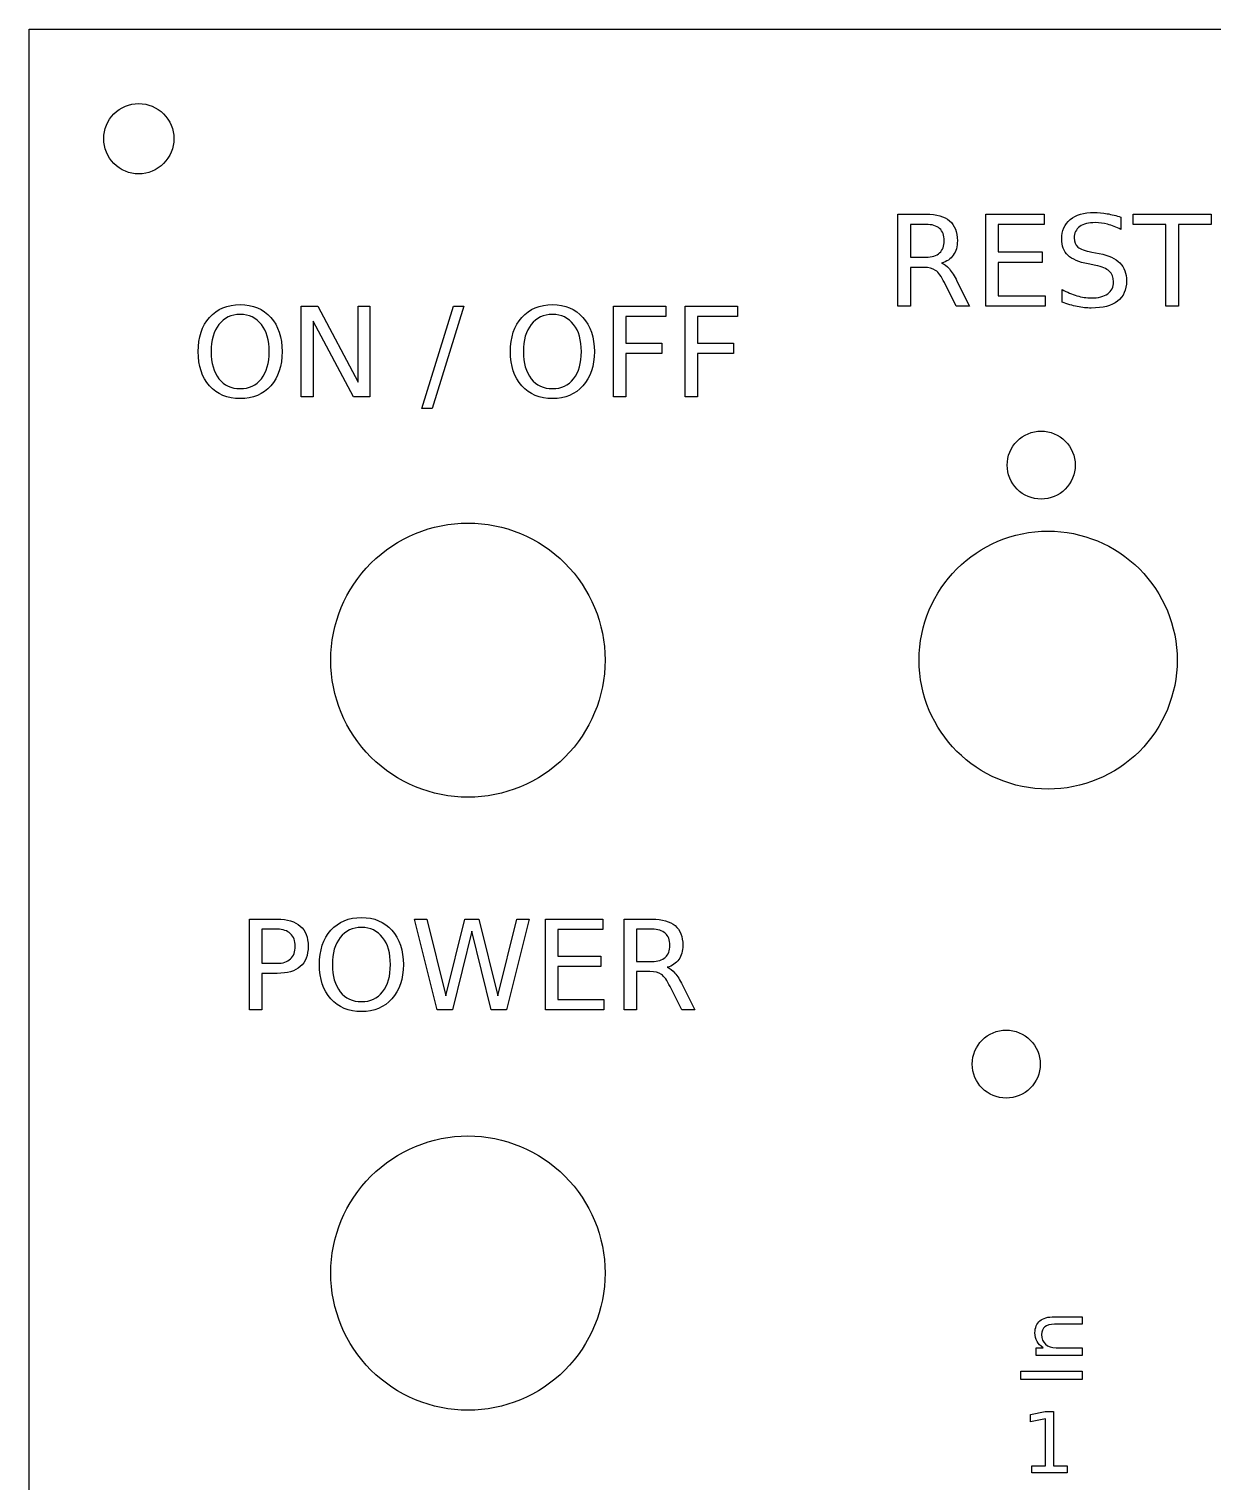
# Model space of a CAD drawing. Extents: x 30 to 245, y 40 to 174.
# Drawn here: x 30 to 83.9, y 108.3 to 174.5 of the extents above; entities that cross this region are included whole.
import ezdxf

# ---------------------------------------------------------------- set-up
doc = ezdxf.new("R2010")
doc.units = 0
doc.layers.add('Calque_1', color=7, linetype='CONTINUOUS')

msp = doc.modelspace()

# ---------------------------------------------------------------- linework, layer by layer
at = {"layer": 'Calque_1', "color": 1}
for points in [[(30, 174.5), (245, 174.5), (245, 39.5), (30, 39.5)], [(36.6, 169.5)], [(77.672498, 154.625)], [(56.25, 145.735)], [(82.320003, 145.735)], [(76.079999, 127.32001)], [(56.25, 117.795)]]:
    msp.add_lwpolyline(points, close=True, dxfattribs=at)
at = {"layer": 'Calque_1', "color": 7}
for points in [[(70.77844, 163.63769), (70.15969, 163.63769), (70.15969, 161.86301), (69.591565, 161.86301), (69.591565, 166.06207), (70.874065, 166.06207)], [(70.15969, 165.59519), (70.15969, 164.10457), (70.874065, 164.10457)], [(70.874065, 165.59519), (70.15969, 165.59519)], [(79.758753, 165.92426), (79.758753, 165.37019)], [(78.42844, 164.33515), (78.771565, 164.26485)], [(78.605628, 163.72489), (78.25969, 163.79239)], [(72.28594, 163.01051), (72.862502, 161.86301), (72.25219, 161.86301), (71.715002, 162.94019)], [(77.072815, 162.0486), (77.072815, 162.6336)], [(40.04829, 133.92793), (41.310593, 133.92793)], [(41.310593, 131.45592), (40.607468, 131.45592), (40.607468, 129.795), (40.04829, 129.795), (40.04829, 133.92793)], [(58.290784, 131.54174), (57.681778, 131.54174), (57.681778, 129.795), (57.1226, 129.795), (57.1226, 133.92793), (58.384903, 133.92793)], [(40.607468, 133.46841), (40.607468, 131.91545), (41.310593, 131.91545)], [(41.310593, 133.46841), (40.607468, 133.46841)], [(57.681778, 133.46841), (57.681778, 132.00126), (58.384903, 132.00126)], [(58.384903, 133.46841), (57.681778, 133.46841)], [(59.774544, 130.92443), (60.342027, 129.795), (59.741325, 129.795), (59.212597, 130.85522)], [(76.722498, 115.805), (77.989998, 115.805), (77.989998, 115.46), (76.733748, 115.46)], [(76.803123, 114.39313), (77.989998, 114.39313), (77.989998, 114.04625), (75.889998, 114.04625), (75.889998, 114.39313), (76.216248, 114.39313)]]:
    msp.add_lwpolyline(points, dxfattribs=at)
for points in [[(73.596565, 166.06207), (76.251565, 166.06207), (76.251565, 165.58394), (74.16469, 165.58394), (74.16469, 164.34082), (76.164377, 164.34082), (76.164377, 163.86269), (74.16469, 163.86269), (74.16469, 162.34113), (76.30219, 162.34113), (76.30219, 161.86301), (73.596565, 161.86301)], [(79.758753, 165.92431)], [(80.315628, 166.06207), (83.867815, 166.06207), (83.867815, 165.58394), (82.37719, 165.58394), (82.37719, 161.86301), (81.806253, 161.86301), (81.806253, 165.58394), (80.315628, 165.58394)], [(71.582815, 163.83176)], [(39.621985, 161.94268)], [(42.406803, 161.86794), (43.159756, 161.86794), (44.99231, 158.41044), (44.99231, 161.86794), (45.534879, 161.86794), (45.534879, 157.735), (44.781926, 157.735), (42.949372, 161.19249), (42.949372, 157.735), (42.406803, 157.735)], [(49.33563, 161.86794), (49.806226, 161.86794), (48.366757, 157.20904), (47.896162, 157.20904)], [(53.850578, 161.94268)], [(56.635396, 161.86794), (59.010519, 161.86794), (59.010519, 161.39734), (57.194574, 161.39734), (57.194574, 160.17933), (58.833353, 160.17933), (58.833353, 159.70873), (57.194574, 159.70873), (57.194574, 157.735), (56.635396, 157.735)], [(59.901883, 161.86794), (62.277006, 161.86794), (62.277006, 161.39734), (60.461061, 161.39734), (60.461061, 160.17933), (62.09984, 160.17933), (62.09984, 159.70873), (60.461061, 159.70873), (60.461061, 157.735), (59.901883, 157.735)], [(39.621985, 161.48869)], [(53.850578, 161.48869)], [(45.14733, 134.00268)], [(47.563976, 133.92793), (48.128691, 133.92793), (48.997908, 130.43445), (49.864357, 133.92793), (50.492741, 133.92793), (51.361958, 130.43445), (52.228408, 133.92793), (52.795891, 133.92793), (51.757812, 129.795), (51.054687, 129.795), (50.182701, 133.3826), (49.302411, 129.795), (48.599286, 129.795)], [(53.535002, 133.92793), (56.148191, 133.92793), (56.148191, 133.45734), (54.09418, 133.45734), (54.09418, 132.23379), (56.062377, 132.23379), (56.062377, 131.76319), (54.09418, 131.76319), (54.09418, 130.26559), (56.198019, 130.26559), (56.198019, 129.795), (53.535002, 129.795)], [(45.14733, 133.54869)], [(59.082492, 131.73274)], [(76.722498, 115.805)], [(75.190623, 112.94188), (75.190623, 113.32063), (77.989998, 113.32063), (77.989998, 112.94188)], [(75.693752, 109.00875), (76.312502, 109.00875), (76.312502, 111.14438), (75.639377, 111.00938), (75.639377, 111.35438), (76.308752, 111.48938), (76.687502, 111.48938), (76.687502, 109.00875), (77.306252, 109.00875), (77.306252, 108.69), (75.693752, 108.69)]]:
    msp.add_lwpolyline(points, close=True, dxfattribs=at)
at = {"layer": 'Calque_1', "color": 1}
for points in [[(33.868629, 170.631371), (34.168687, 170.931429), (34.575654, 171.1), (35, 171.1)], [(35, 171.1), (35.424346, 171.1), (35.831313, 170.931429), (36.131371, 170.631371)], [(33.4, 169.5), (33.4, 169.924346), (33.568571, 170.331313), (33.868629, 170.631371)], [(36.131371, 170.631371), (36.431429, 170.331313), (36.6, 169.924346), (36.6, 169.5)], [(33.868629, 168.368629), (33.568571, 168.668687), (33.4, 169.075654), (33.4, 169.5)], [(36.6, 169.5), (36.6, 169.075654), (36.431429, 168.668687), (36.131371, 168.368629)], [(35, 167.9), (34.575654, 167.9), (34.168687, 168.068571), (33.868629, 168.368629)], [(36.131371, 168.368629), (35.831313, 168.068571), (35.424346, 167.9), (35, 167.9)], [(74.572498, 154.625), (74.572498, 155.036086), (74.735801, 155.430334), (75.026482, 155.721016)], [(75.026482, 155.721016), (75.317164, 156.011697), (75.711412, 156.175), (76.122498, 156.175)], [(76.122498, 156.175), (76.533584, 156.175), (76.927832, 156.011697), (77.218514, 155.721016)], [(77.218514, 155.721016), (77.509195, 155.430334), (77.672498, 155.036086), (77.672498, 154.625)], [(75.026482, 153.528984), (74.735801, 153.819666), (74.572498, 154.213914), (74.572498, 154.625)], [(77.672498, 154.625), (77.672498, 154.213914), (77.509195, 153.819666), (77.218514, 153.528984)], [(76.122498, 153.075), (75.711412, 153.075), (75.317164, 153.238303), (75.026482, 153.528984)], [(77.218514, 153.528984), (76.927832, 153.238303), (76.533584, 153.075), (76.122498, 153.075)], [(45.580583, 150.154417), (46.752685, 151.32652), (48.342397, 151.985), (50, 151.985)], [(50, 151.985), (51.657603, 151.985), (53.247315, 151.32652), (54.419417, 150.154417)], [(70.560002, 145.735), (70.560002, 148.982434), (73.192568, 151.615), (76.440002, 151.615)], [(76.440002, 151.615), (77.999475, 151.615), (79.495076, 150.995502), (80.59779, 149.892788)], [(43.75, 145.735), (43.75, 147.392603), (44.40848, 148.982315), (45.580583, 150.154417)], [(54.419417, 150.154417), (55.59152, 148.982315), (56.25, 147.392603), (56.25, 145.735)], [(80.59779, 149.892788), (81.700505, 148.790074), (82.320003, 147.294473), (82.320003, 145.735)], [(45.580583, 141.315583), (44.40848, 142.487685), (43.75, 144.077397), (43.75, 145.735)], [(56.25, 145.735), (56.25, 144.077397), (55.59152, 142.487685), (54.419417, 141.315583)], [(76.440002, 139.855), (73.192568, 139.855), (70.560002, 142.487566), (70.560002, 145.735)], [(82.320003, 145.735), (82.320003, 144.175527), (81.700505, 142.679926), (80.597791, 141.577212)], [(50, 139.485), (48.342397, 139.485), (46.752685, 140.14348), (45.580583, 141.315583)], [(54.419417, 141.315583), (53.247315, 140.14348), (51.657603, 139.485), (50, 139.485)], [(80.597791, 141.577212), (79.495076, 140.474498), (77.999475, 139.855), (76.440002, 139.855)], [(72.979999, 127.32001), (72.979999, 128.176051), (73.673958, 128.87001), (74.529999, 128.87001)], [(74.529999, 128.87001), (74.941085, 128.87001), (75.335333, 128.706707), (75.626015, 128.416026)], [(75.626015, 128.416026), (75.916696, 128.125344), (76.079999, 127.731096), (76.079999, 127.32001)], [(74.529999, 125.77001), (73.673958, 125.77001), (72.979999, 126.463969), (72.979999, 127.32001)], [(76.079999, 127.32001), (76.079999, 126.908924), (75.916696, 126.514676), (75.626015, 126.223994)], [(75.626015, 126.223994), (75.335333, 125.933313), (74.941085, 125.77001), (74.529999, 125.77001)], [(45.580583, 122.214417), (46.752685, 123.38652), (48.342397, 124.045), (50, 124.045)], [(50, 124.045), (51.657603, 124.045), (53.247315, 123.38652), (54.419417, 122.214417)], [(43.75, 117.795), (43.75, 119.452603), (44.40848, 121.042315), (45.580583, 122.214417)], [(54.419417, 122.214417), (55.59152, 121.042315), (56.25, 119.452603), (56.25, 117.795)], [(45.580583, 113.375583), (44.40848, 114.547685), (43.75, 116.137397), (43.75, 117.795)], [(56.25, 117.795), (56.25, 116.137397), (55.59152, 114.547685), (54.419417, 113.375583)], [(50, 111.545), (48.342397, 111.545), (46.752685, 112.20348), (45.580583, 113.375583)], [(54.419417, 113.375583), (53.247315, 112.20348), (51.657603, 111.545), (50, 111.545)]]:
    msp.add_open_spline(points, degree=3, dxfattribs=at)
at = {"layer": 'Calque_1', "color": 7}
for points in [[(70.874065, 166.06207), (71.354065, 166.06207), (71.71219, 165.961757), (71.94844, 165.76113)], [(71.492815, 165.40676), (71.354065, 165.53238), (71.147815, 165.59519), (70.874065, 165.59519)], [(71.94844, 165.76113), (72.18469, 165.560503), (72.302815, 165.25769), (72.302815, 164.85269)], [(77.05594, 164.93989), (77.05594, 165.311143), (77.186253, 165.603643), (77.446878, 165.81739)], [(77.446878, 165.81739), (77.709378, 166.031143), (78.070315, 166.13802), (78.52969, 166.13802)], [(78.594378, 165.67672), (78.285003, 165.67672), (78.04594, 165.61672), (77.87719, 165.49672)], [(78.52969, 166.13802), (78.726565, 166.13802), (78.92719, 166.12022), (79.131565, 166.08462)], [(79.14844, 165.60082), (78.95719, 165.65142), (78.772503, 165.67672), (78.594378, 165.67672)], [(79.131565, 166.08462), (79.33594, 166.04902), (79.545003, 165.995583), (79.758753, 165.92431)], [(79.758753, 165.37019), (79.543128, 165.473317), (79.33969, 165.550193), (79.14844, 165.60082)], [(71.703752, 164.85269), (71.703752, 165.098317), (71.63344, 165.283007), (71.492815, 165.40676)], [(77.340003, 164.18895), (77.150628, 164.36895), (77.05594, 164.619263), (77.05594, 164.93989)], [(77.87719, 165.49672), (77.710315, 165.37672), (77.626878, 165.206093), (77.626878, 164.98484)], [(77.626878, 164.98484), (77.626878, 164.799213), (77.68219, 164.65859), (77.792815, 164.56297)], [(70.874065, 164.10457), (71.147815, 164.10457), (71.354065, 164.167383), (71.492815, 164.29301)], [(71.492815, 164.29301), (71.63344, 164.42051), (71.703752, 164.60707), (71.703752, 164.85269)], [(72.302815, 164.85269), (72.302815, 164.588317), (72.24094, 164.368943), (72.11719, 164.19457)], [(77.792815, 164.56297), (77.905315, 164.469217), (78.11719, 164.393277), (78.42844, 164.33515)], [(78.771565, 164.26485), (79.195315, 164.184223), (79.507503, 164.041723), (79.708128, 163.83735)], [(71.310002, 163.49988), (71.180627, 163.591753), (71.00344, 163.63769), (70.77844, 163.63769)], [(72.11719, 164.19457), (71.995315, 164.020197), (71.81719, 163.89926), (71.582815, 163.83176)], [(71.582815, 163.83176), (71.70469, 163.790493), (71.822815, 163.702367), (71.93719, 163.56738)], [(78.25969, 163.79239), (77.83594, 163.876763), (77.529378, 164.00895), (77.340003, 164.18895)], [(79.22719, 163.46333), (79.101565, 163.579577), (78.894378, 163.666763), (78.605628, 163.72489)], [(79.708128, 163.83735), (79.910628, 163.63485), (80.011878, 163.362977), (80.011878, 163.02173)], [(71.715002, 162.94019), (71.576252, 163.221443), (71.441252, 163.408007), (71.310002, 163.49988)], [(71.93719, 163.56738), (72.05344, 163.43238), (72.16969, 163.246757), (72.28594, 163.01051)], [(79.154065, 162.43395), (79.330315, 162.56145), (79.41844, 162.743327), (79.41844, 162.97958)], [(79.41844, 162.97958), (79.41844, 163.185827), (79.35469, 163.347077), (79.22719, 163.46333)], [(80.011878, 163.02173), (80.011878, 162.61485), (79.875003, 162.30641), (79.601253, 162.09641)], [(77.072815, 162.6336), (77.30344, 162.504227), (77.529378, 162.406727), (77.750628, 162.3411)], [(77.750628, 162.3411), (77.971878, 162.2755), (78.189378, 162.2427), (78.403128, 162.2427)], [(78.403128, 162.2427), (78.727503, 162.2427), (78.977815, 162.30645), (79.154065, 162.43395)], [(38.226808, 161.35859), (38.575603, 161.747983), (39.040662, 161.94268), (39.621985, 161.94268)], [(39.621985, 161.94268), (40.201464, 161.94268), (40.664677, 161.747983), (41.011626, 161.35859)], [(52.455401, 161.35859), (52.804196, 161.747983), (53.269255, 161.94268), (53.850578, 161.94268)], [(53.850578, 161.94268), (54.430057, 161.94268), (54.89327, 161.747983), (55.240219, 161.35859)], [(77.767503, 161.84891), (77.544378, 161.89391), (77.312815, 161.960473), (77.072815, 162.0486)], [(78.403128, 161.78141), (78.204378, 161.78141), (77.992503, 161.80391), (77.767503, 161.84891)], [(79.601253, 162.09641), (79.329378, 161.88641), (78.930003, 161.78141), (78.403128, 161.78141)], [(37.706385, 159.79732), (37.706385, 160.450613), (37.879859, 160.971037), (38.226808, 161.35859)], [(38.653112, 161.03471), (38.415046, 160.73205), (38.296013, 160.319587), (38.296013, 159.79732)], [(39.621985, 161.48869), (39.215982, 161.48869), (38.893024, 161.337363), (38.653112, 161.03471)], [(40.585322, 161.03471), (40.349101, 161.337363), (40.027989, 161.48869), (39.621985, 161.48869)], [(40.942421, 159.79732), (40.942421, 160.319587), (40.823388, 160.73205), (40.585322, 161.03471)], [(41.011626, 161.35859), (41.358575, 160.971037), (41.532049, 160.450613), (41.532049, 159.79732)], [(51.934978, 159.79732), (51.934978, 160.450613), (52.108452, 160.971037), (52.455401, 161.35859)], [(52.881705, 161.03471), (52.643639, 160.73205), (52.524606, 160.319587), (52.524606, 159.79732)], [(53.850578, 161.48869), (53.444574, 161.48869), (53.121616, 161.337363), (52.881705, 161.03471)], [(54.813915, 161.03471), (54.577694, 161.337363), (54.256582, 161.48869), (53.850578, 161.48869)], [(55.171014, 159.79732), (55.171014, 160.319587), (55.051981, 160.73205), (54.813915, 161.03471)], [(55.240219, 161.35859), (55.587168, 160.971037), (55.760642, 160.450613), (55.760642, 159.79732)], [(38.226808, 158.23605), (37.879859, 158.623597), (37.706385, 159.14402), (37.706385, 159.79732)], [(38.296013, 159.79732), (38.296013, 159.276893), (38.415046, 158.865353), (38.653112, 158.5627)], [(40.585322, 158.5627), (40.823388, 158.865353), (40.942421, 159.276893), (40.942421, 159.79732)], [(41.532049, 159.79732), (41.532049, 159.145867), (41.358575, 158.625443), (41.011626, 158.23605)], [(52.455401, 158.23605), (52.108452, 158.623597), (51.934978, 159.14402), (51.934978, 159.79732)], [(52.524606, 159.79732), (52.524606, 159.276893), (52.643639, 158.865353), (52.881705, 158.5627)], [(54.813915, 158.5627), (55.051981, 158.865353), (55.171014, 159.276893), (55.171014, 159.79732)], [(55.760642, 159.79732), (55.760642, 159.145867), (55.587168, 158.625443), (55.240219, 158.23605)], [(38.653112, 158.5627), (38.893024, 158.26004), (39.215982, 158.10871), (39.621985, 158.10871)], [(39.621985, 158.10871), (40.027989, 158.10871), (40.349101, 158.26004), (40.585322, 158.5627)], [(52.881705, 158.5627), (53.121616, 158.26004), (53.444574, 158.10871), (53.850578, 158.10871)], [(53.850578, 158.10871), (54.256582, 158.10871), (54.577694, 158.26004), (54.813915, 158.5627)], [(39.621985, 157.65472), (39.040662, 157.65472), (38.575603, 157.848497), (38.226808, 158.23605)], [(41.011626, 158.23605), (40.664677, 157.848497), (40.201464, 157.65472), (39.621985, 157.65472)], [(53.850578, 157.65472), (53.269255, 157.65472), (52.804196, 157.848497), (52.455401, 158.23605)], [(55.240219, 158.23605), (54.89327, 157.848497), (54.430057, 157.65472), (53.850578, 157.65472)], [(41.310593, 133.92793), (41.773806, 133.92793), (42.123523, 133.82274), (42.359744, 133.61236)], [(43.752153, 133.41858), (44.100947, 133.80798), (44.566006, 134.00268), (45.14733, 134.00268)], [(45.14733, 134.00268), (45.726809, 134.00268), (46.190022, 133.80798), (46.536971, 133.41858)], [(58.384903, 133.92793), (58.857344, 133.92793), (59.20983, 133.8292), (59.442359, 133.63174)], [(41.914062, 133.26633), (41.771961, 133.40105), (41.570804, 133.46841), (41.310593, 133.46841)], [(42.127214, 132.69331), (42.127214, 132.940603), (42.056163, 133.13161), (41.914062, 133.26633)], [(42.359744, 133.61236), (42.59781, 133.40382), (42.716843, 133.09747), (42.716843, 132.69331)], [(43.23173, 131.85731), (43.23173, 132.51061), (43.405204, 133.031033), (43.752153, 133.41858)], [(45.14733, 133.54869), (44.741326, 133.54869), (44.418368, 133.39736), (44.178457, 133.0947)], [(46.110667, 133.0947), (45.874446, 133.39736), (45.553334, 133.54869), (45.14733, 133.54869)], [(46.536971, 133.41858), (46.88392, 133.031033), (47.057394, 132.51061), (47.057394, 131.85731)], [(58.993909, 133.28294), (58.857344, 133.406587), (58.654342, 133.46841), (58.384903, 133.46841)], [(59.201525, 132.7376), (59.201525, 132.97936), (59.13232, 133.16114), (58.993909, 133.28294)], [(59.442359, 133.63174), (59.674888, 133.434273), (59.791153, 133.136227), (59.791153, 132.7376)], [(41.914062, 132.11753), (42.056163, 132.252243), (42.127214, 132.44417), (42.127214, 132.69331)], [(42.716843, 132.69331), (42.716843, 132.285463), (42.59781, 131.97727), (42.359744, 131.76873)], [(44.178457, 133.0947), (43.940391, 132.792047), (43.821358, 132.379583), (43.821358, 131.85731)], [(46.467766, 131.85731), (46.467766, 132.379583), (46.348733, 132.792047), (46.110667, 133.0947)], [(58.993909, 132.18673), (59.13232, 132.312223), (59.201525, 132.495847), (59.201525, 132.7376)], [(59.791153, 132.7376), (59.791153, 132.477393), (59.730252, 132.261473), (59.608451, 132.08984)], [(41.310593, 131.91545), (41.570804, 131.91545), (41.771961, 131.98281), (41.914062, 132.11753)], [(43.752153, 130.29604), (43.405204, 130.683593), (43.23173, 131.204017), (43.23173, 131.85731)], [(43.821358, 131.85731), (43.821358, 131.33689), (43.940391, 130.92535), (44.178457, 130.62269)], [(46.110667, 130.62269), (46.348733, 130.92535), (46.467766, 131.33689), (46.467766, 131.85731)], [(47.057394, 131.85731), (47.057394, 131.205863), (46.88392, 130.68544), (46.536971, 130.29604)], [(58.384903, 132.00126), (58.654342, 132.00126), (58.857344, 132.063083), (58.993909, 132.18673)], [(59.608451, 132.08984), (59.488496, 131.918213), (59.313176, 131.79918), (59.082492, 131.73274)], [(42.359744, 131.76873), (42.123523, 131.56019), (41.773806, 131.45592), (41.310593, 131.45592)], [(58.813975, 131.4061), (58.686638, 131.496527), (58.512241, 131.54174), (58.290784, 131.54174)], [(59.212597, 130.85522), (59.076032, 131.13204), (58.943158, 131.315667), (58.813975, 131.4061)], [(59.082492, 131.73274), (59.202447, 131.69214), (59.318712, 131.605403), (59.431286, 131.47253)], [(59.431286, 131.47253), (59.545705, 131.339657), (59.660125, 131.156957), (59.774544, 130.92443)], [(44.178457, 130.62269), (44.418368, 130.320037), (44.741326, 130.16871), (45.14733, 130.16871)], [(45.14733, 130.16871), (45.553334, 130.16871), (45.874446, 130.320037), (46.110667, 130.62269)], [(45.14733, 129.71472), (44.566006, 129.71472), (44.100947, 129.908493), (43.752153, 130.29604)], [(46.536971, 130.29604), (46.190022, 129.908493), (45.726809, 129.71472), (45.14733, 129.71472)], [(75.839373, 115.07188), (75.839373, 115.313127), (75.914373, 115.495627), (76.064373, 115.61938)], [(76.064373, 115.61938), (76.213123, 115.743127), (76.432498, 115.805), (76.722498, 115.805)], [(76.287498, 115.34375), (76.188748, 115.26625), (76.139373, 115.15), (76.139373, 114.995)], [(76.733748, 115.46), (76.534998, 115.46), (76.386248, 115.42125), (76.287498, 115.34375)], [(75.933123, 114.68375), (75.870623, 114.79625), (75.839373, 114.925627), (75.839373, 115.07188)], [(76.216248, 114.39313), (76.089998, 114.47563), (75.995623, 114.572503), (75.933123, 114.68375)], [(76.139373, 114.995), (76.139373, 114.808753), (76.198748, 114.66188), (76.317498, 114.55438)], [(76.317498, 114.55438), (76.436248, 114.44688), (76.598123, 114.39313), (76.803123, 114.39313)]]:
    msp.add_open_spline(points, degree=3, dxfattribs=at)

doc.saveas('drawing.dxf')
